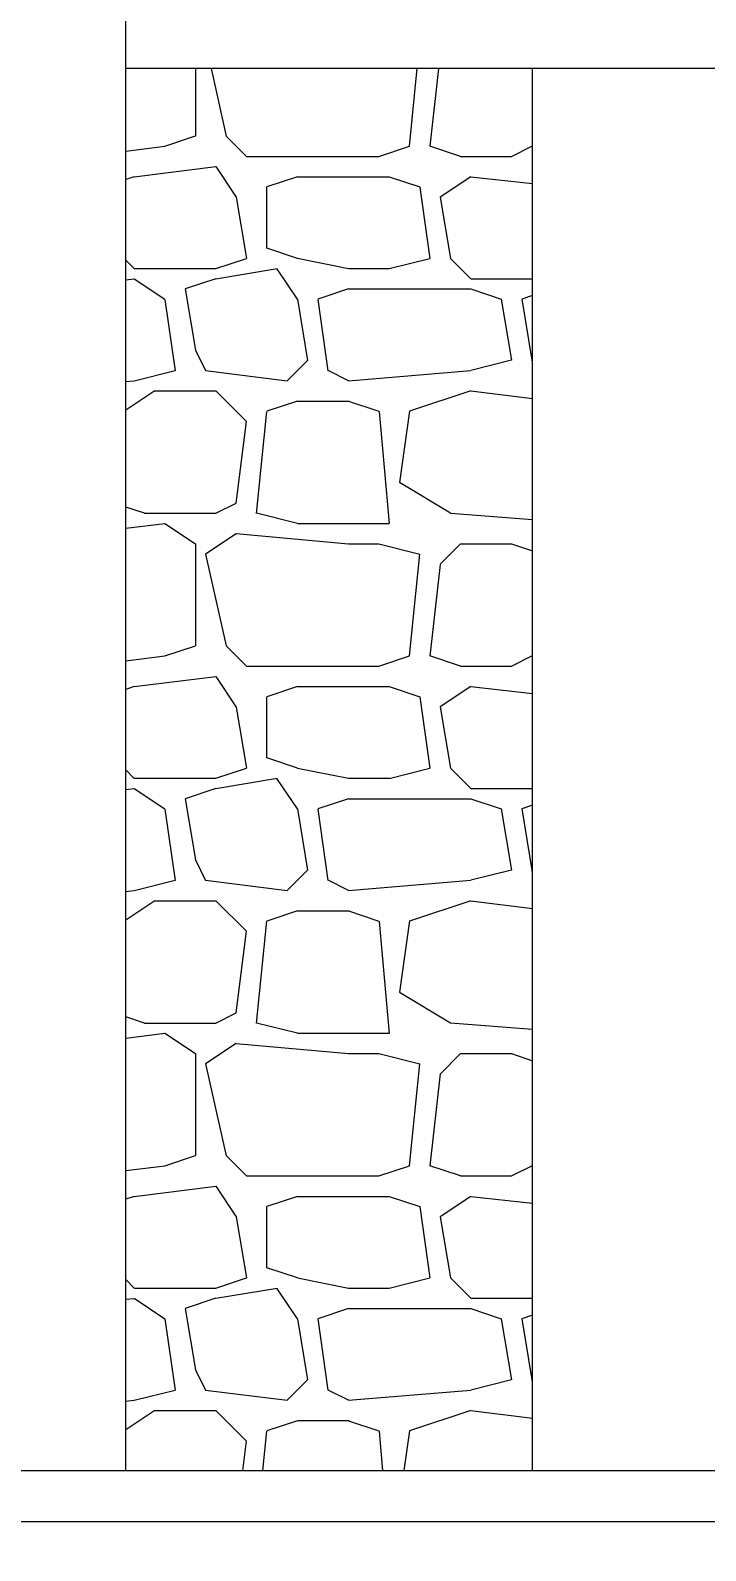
# Model space of a CAD drawing. Extents: x 233 to 569, y -241 to -74.
# Drawn here: x 378.49 to 379.814, y -130.986 to -128.004 of the extents above; entities that cross this region are included whole.
import ezdxf
from ezdxf import colors
from ezdxf.entities.mleader import LeaderData, LeaderLine
from ezdxf.math import Vec2, Vec3

# ---------------------------------------------------------------- set-up
doc = ezdxf.new("R2010")
doc.units = 0
doc.header["$MEASUREMENT"] = 0
doc.layers.get('0').update_dxf_attribs({"linetype": 'CONTINUOUS', "lineweight": 50})
doc.layers.add('GRAFISMOS', color=8, linetype='CONTINUOUS', lineweight=13)
doc.styles.add('DIN', font='bahnschrift.ttf')

# ---------------------------------------------------------------- blocks, each defined once
blk = doc.blocks.new('_DOT')
at = {"color": 0, "linetype": 'ByBlock'}
blk.add_line((-0.5, 0), (-1, 0), dxfattribs=at)
at = {"color": 0, "linetype": 'ByBlock', "const_width": 0.5}
blk.add_lwpolyline([(-0.25, 0, 1), (0.25, 0, 1)], format="xyb", close=True, dxfattribs=at)

msp = doc.modelspace()

# ---------------------------------------------------------------- hatches: boundary and pattern name
at = {"layer": 'GRAFISMOS', "linetype": 'Continuous', "lineweight": 15}
h = msp.add_hatch(dxfattribs=at)
h.set_pattern_fill('HATCH-STONE-03', color=256, scale=0.02, angle=-180, pattern_type=2)
h.set_pattern_definition([(360, (10.1131, -808.252), (2e-16, 1), [0.06, -0.94]), (360, (10.1131, -807.292), (2e-16, 1), [0.08, -0.92]), (360, (10.1131, -807.472), (2e-16, 1), [0.08, -0.92]), (360, (10.1131, -807.512), (2e-16, 1), [0.24, -0.76]), (4.76364, (10.1131, -807.692), (4e-09, 1), [0.240832, -11.800763]), (4.76364, (11.1131, -807.692), (4e-09, 1), [0.240832, -11.800763]), (4.76364, (12.1131, -807.692), (4e-09, 1), [0.240832, -11.800763]), (4.76364, (13.1131, -807.692), (4e-09, 1), [0.240832, -11.800763]), (4.76364, (14.1131, -807.692), (4e-09, 1), [0.240832, -11.800763]), (4.76364, (15.1131, -807.692), (4e-09, 1), [0.240832, -11.800763]), (4.76364, (16.1131, -807.692), (4e-09, 1), [0.240832, -11.800763]), (4.76364, (17.1131, -807.692), (4e-09, 1), [0.240832, -11.800763]), (4.76364, (18.1131, -807.692), (4e-09, 1), [0.240832, -11.800763]), (4.76364, (19.1131, -807.692), (4e-09, 1), [0.240832, -11.800763]), (4.76364, (20.1131, -807.692), (4e-09, 1), [0.240832, -11.800763]), (4.76364, (21.1131, -807.692), (4e-09, 1), [0.240832, -11.800763]), (360, (10.1131, -807.732), (2e-16, 1), [0, -1]), (360, (10.1131, -808.012), (2e-16, 1), [0.06, -0.94]), (360, (10.1131, -807.972), (2e-16, 1), [0, -1]), (279.462326, (10.2931, -807.33204), (-5.4e-08, 0.999999968), [0.1216553, -5.9611072]), (279.462326, (10.4531, -807.53204), (-5.4e-08, 0.999999968), [0.1216553, -5.9611072]), (279.462326, (11.0131, -807.53204), (-5.4e-08, 0.999999968), [0.1216553, -5.9611072]), (278.130104, (10.7531, -807.53204), (-5e-08, 0.999999998), [0.1414214, -6.9296466]), (111.801407, (10.6131, -807.45204), (-3e-08, 1), [0.1077033, -5.2774615]), (111.801407, (11.6131, -807.45204), (-3e-08, 1), [0.1077033, -5.2774615]), (90, (10.9531, -807.432), (-1, 3e-16), [0.12, -0.88]), (262.875, (10.6331, -807.79204), (-1.14e-07, 1.00000001), [0.1612452, -7.9010126]), (261.869904, (10.2331, -807.75204), (-2.36e-07, 1.00000002), [0.1414214, -6.9296466]), (264.289429, (10.9531, -807.75204), (-2.15e-07, 1.000000025), [0.2009975, -9.8488782]), (270, (10.8131, -808.012), (1, -2e-16), [0.2, -0.8]), (263.65982, (10.2931, -808.05204), (-1.98e-07, 1.000000007), [0.1811077, -8.8742773]), (276.340187, (10.5331, -808.01204), (3.4e-08, 1.000000004), [0.1811077, -8.8742773]), (279.462326, (10.6331, -807.31204), (-5.4e-08, 0.999999968), [0.1216553, -5.9611072]), (279.462326, (10.8931, -807.33204), (-5.4e-08, 0.999999968), [0.1216553, -5.9611072]), (278.130104, (11.0531, -807.53204), (-5e-08, 0.999999998), [0.1414214, -6.9296466]), (279.462326, (10.7931, -807.51204), (-5.4e-08, 0.999999968), [0.1216553, -5.9611072]), (262.875, (10.9131, -807.77204), (-1.14e-07, 1.00000001), [0.1612452, -7.9010126]), (282.5288, (10.8331, -808.03204), (7e-08, 0.99999999), [0.184391, -9.0351538]), (282.5288, (11.8331, -808.03204), (7e-08, 0.99999999), [0.184391, -9.0351538]), (276.340187, (10.4931, -808.03204), (3.4e-08, 1.000000004), [0.1811077, -8.8742773]), (264.289429, (10.2531, -808.03204), (-2.15e-07, 1.000000025), [0.2009975, -9.8488782]), (279.462326, (10.4131, -807.53204), (-5.4e-08, 0.999999968), [0.1216553, -5.9611072]), (263.65982, (10.6731, -807.75204), (-1.98e-07, 1.000000007), [0.1811077, -8.8742773]), (275.194435, (10.1731, -807.75204), (-5.7e-08, 0.999999972), [0.2209072, -10.8244543]), (360, (10.6931, -807.472), (2e-16, 1), [0.16, -0.84]), (6.34019, (10.5131, -807.512), (-6e-11, 1), [0.181108, -8.874277]), (6.34019, (11.5131, -807.512), (-6e-11, 1), [0.181108, -8.874277]), (6.34019, (12.5131, -807.512), (-6e-11, 1), [0.181108, -8.874277]), (6.34019, (13.5131, -807.512), (-6e-11, 1), [0.181108, -8.874277]), (6.34019, (14.5131, -807.512), (-6e-11, 1), [0.181108, -8.874277]), (6.34019, (15.5131, -807.512), (-6e-11, 1), [0.181108, -8.874277]), (6.34019, (16.5131, -807.512), (-6e-11, 1), [0.181108, -8.874277]), (6.34019, (17.5131, -807.512), (-6e-11, 1), [0.181108, -8.874277]), (6.34019, (18.5131, -807.512), (-6e-11, 1), [0.181108, -8.874277]), (9.46232, (10.8531, -807.492), (1e-08, 1), [0.121655, -5.961107]), (9.46232, (11.8531, -807.492), (1e-08, 1), [0.121655, -5.961107]), (9.46232, (12.8531, -807.492), (1e-08, 1), [0.121655, -5.961107]), (9.46232, (13.8531, -807.492), (1e-08, 1), [0.121655, -5.961107]), (9.46232, (14.8531, -807.492), (1e-08, 1), [0.121655, -5.961107]), (9.46232, (15.8531, -807.492), (1e-08, 1), [0.121655, -5.961107]), (352.87498, (10.8331, -807.672), (-2e-09, 1), [0.161245, -7.901013]), (352.87498, (11.8331, -807.672), (-2e-09, 1), [0.161245, -7.901013]), (352.87498, (12.8331, -807.672), (-2e-09, 1), [0.161245, -7.901013]), (352.87498, (13.8331, -807.672), (-2e-09, 1), [0.161245, -7.901013]), (352.87498, (14.8331, -807.672), (-2e-09, 1), [0.161245, -7.901013]), (352.87498, (15.8331, -807.672), (-2e-09, 1), [0.161245, -7.901013]), (352.87498, (16.8331, -807.672), (-2e-09, 1), [0.161245, -7.901013]), (352.87498, (17.8331, -807.672), (-2e-09, 1), [0.161245, -7.901013]), (348.69007, (11.0131, -807.452), (-3e-09, 1), [0.1019804, -4.997039]), (348.69007, (12.0131, -807.452), (-3e-09, 1), [0.1019804, -4.997039]), (348.69007, (13.0131, -807.452), (-3e-09, 1), [0.1019804, -4.997039]), (348.69007, (14.0131, -807.452), (-3e-09, 1), [0.1019804, -4.997039]), (348.69007, (15.0131, -807.452), (-3e-09, 1), [0.1019804, -4.997039]), (360, (11.0131, -807.732), (2e-16, 1), [0.1, -0.9]), (360, (10.7331, -807.712), (2e-16, 1), [0.12, -0.88]), (360, (10.7131, -807.952), (2e-16, 1), [0.14, -0.86]), (360, (11.0131, -807.972), (2e-16, 1), [0.1, -0.9]), (354.80557, (10.8931, -807.992), (-3e-09, 1), [0.220907, -10.824454]), (354.80557, (11.8931, -807.992), (-3e-09, 1), [0.220907, -10.824454]), (354.80557, (12.8931, -807.992), (-3e-09, 1), [0.220907, -10.824454]), (354.80557, (13.8931, -807.992), (-3e-09, 1), [0.220907, -10.824454]), (354.80557, (14.8931, -807.992), (-3e-09, 1), [0.220907, -10.824454]), (354.80557, (15.8931, -807.992), (-3e-09, 1), [0.220907, -10.824454]), (354.80557, (16.8931, -807.992), (-3e-09, 1), [0.220907, -10.824454]), (354.80557, (17.8931, -807.992), (-3e-09, 1), [0.220907, -10.824454]), (354.80557, (18.8931, -807.992), (-3e-09, 1), [0.220907, -10.824454]), (354.80557, (19.8931, -807.992), (-3e-09, 1), [0.220907, -10.824454]), (354.80557, (20.8931, -807.992), (-3e-09, 1), [0.220907, -10.824454]), (360, (10.9131, -808.252), (2e-16, 1), [0.2, -0.8]), (7.12502, (10.5931, -808.252), (2e-09, 1), [0.161245, -7.901013]), (7.12502, (11.5931, -808.252), (2e-09, 1), [0.161245, -7.901013]), (7.12502, (12.5931, -808.252), (2e-09, 1), [0.161245, -7.901013]), (7.12502, (13.5931, -808.252), (2e-09, 1), [0.161245, -7.901013]), (7.12502, (14.5931, -808.252), (2e-09, 1), [0.161245, -7.901013]), (7.12502, (15.5931, -808.252), (2e-09, 1), [0.161245, -7.901013]), (7.12502, (16.5931, -808.252), (2e-09, 1), [0.161245, -7.901013]), (7.12502, (17.5931, -808.252), (2e-09, 1), [0.161245, -7.901013]), (7.12502, (10.5931, -807.992), (2e-09, 1), [0.161245, -7.901013]), (7.12502, (11.5931, -807.992), (2e-09, 1), [0.161245, -7.901013]), (7.12502, (12.5931, -807.992), (2e-09, 1), [0.161245, -7.901013]), (7.12502, (13.5931, -807.992), (2e-09, 1), [0.161245, -7.901013]), (7.12502, (14.5931, -807.992), (2e-09, 1), [0.161245, -7.901013]), (7.12502, (15.5931, -807.992), (2e-09, 1), [0.161245, -7.901013]), (7.12502, (16.5931, -807.992), (2e-09, 1), [0.161245, -7.901013]), (7.12502, (17.5931, -807.992), (2e-09, 1), [0.161245, -7.901013]), (360, (10.3331, -808.252), (2e-16, 1), [0.1, -0.9]), (355.6013, (10.3131, -807.952), (4e-09, 1), [0.260768, -12.777637]), (355.6013, (11.3131, -807.952), (4e-09, 1), [0.260768, -12.777637]), (355.6013, (12.3131, -807.952), (4e-09, 1), [0.260768, -12.777637]), (355.6013, (13.3131, -807.952), (4e-09, 1), [0.260768, -12.777637]), (355.6013, (14.3131, -807.952), (4e-09, 1), [0.260768, -12.777637]), (355.6013, (15.3131, -807.952), (4e-09, 1), [0.260768, -12.777637]), (355.6013, (16.3131, -807.952), (4e-09, 1), [0.260768, -12.777637]), (355.6013, (17.3131, -807.952), (4e-09, 1), [0.260768, -12.777637]), (355.6013, (18.3131, -807.952), (4e-09, 1), [0.260768, -12.777637]), (355.6013, (19.3131, -807.952), (4e-09, 1), [0.260768, -12.777637]), (355.6013, (20.3131, -807.952), (4e-09, 1), [0.260768, -12.777637]), (355.6013, (21.3131, -807.952), (4e-09, 1), [0.260768, -12.777637]), (355.6013, (22.3131, -807.952), (4e-09, 1), [0.260768, -12.777637]), (352.87498, (10.3531, -807.712), (-2e-09, 1), [0.161245, -7.901013]), (352.87498, (11.3531, -807.712), (-2e-09, 1), [0.161245, -7.901013]), (352.87498, (12.3531, -807.712), (-2e-09, 1), [0.161245, -7.901013]), (352.87498, (13.3531, -807.712), (-2e-09, 1), [0.161245, -7.901013]), (352.87498, (14.3531, -807.712), (-2e-09, 1), [0.161245, -7.901013]), (352.87498, (15.3531, -807.712), (-2e-09, 1), [0.161245, -7.901013]), (352.87498, (16.3531, -807.712), (-2e-09, 1), [0.161245, -7.901013]), (352.87498, (17.3531, -807.712), (-2e-09, 1), [0.161245, -7.901013]), (6.34019, (10.5131, -807.712), (-6e-11, 1), [0.181108, -8.874277]), (6.34019, (11.5131, -807.712), (-6e-11, 1), [0.181108, -8.874277]), (6.34019, (12.5131, -807.712), (-6e-11, 1), [0.181108, -8.874277]), (6.34019, (13.5131, -807.712), (-6e-11, 1), [0.181108, -8.874277]), (6.34019, (14.5131, -807.712), (-6e-11, 1), [0.181108, -8.874277]), (6.34019, (15.5131, -807.712), (-6e-11, 1), [0.181108, -8.874277]), (6.34019, (16.5131, -807.712), (-6e-11, 1), [0.181108, -8.874277]), (6.34019, (17.5131, -807.712), (-6e-11, 1), [0.181108, -8.874277]), (6.34019, (18.5131, -807.712), (-6e-11, 1), [0.181108, -8.874277]), (278.130104, (10.2531, -807.31204), (-5e-08, 0.999999998), [0.1414214, -6.9296466]), (360, (10.3531, -807.492), (2e-16, 1), [0.18, -0.82]), (353.65981, (10.3531, -807.292), (6e-11, 1), [0.181108, -8.874277]), (353.65981, (11.3531, -807.292), (6e-11, 1), [0.181108, -8.874277]), (353.65981, (12.3531, -807.292), (6e-11, 1), [0.181108, -8.874277]), (353.65981, (13.3531, -807.292), (6e-11, 1), [0.181108, -8.874277]), (353.65981, (14.3531, -807.292), (6e-11, 1), [0.181108, -8.874277]), (353.65981, (15.3531, -807.292), (6e-11, 1), [0.181108, -8.874277]), (353.65981, (16.3531, -807.292), (6e-11, 1), [0.181108, -8.874277]), (353.65981, (17.3531, -807.292), (6e-11, 1), [0.181108, -8.874277]), (353.65981, (18.3531, -807.292), (6e-11, 1), [0.181108, -8.874277]), (7.12502, (10.6931, -807.292), (2e-09, 1), [0.161245, -7.901013]), (7.12502, (11.6931, -807.292), (2e-09, 1), [0.161245, -7.901013]), (7.12502, (12.6931, -807.292), (2e-09, 1), [0.161245, -7.901013]), (7.12502, (13.6931, -807.292), (2e-09, 1), [0.161245, -7.901013]), (7.12502, (14.6931, -807.292), (2e-09, 1), [0.161245, -7.901013]), (7.12502, (15.6931, -807.292), (2e-09, 1), [0.161245, -7.901013]), (7.12502, (16.6931, -807.292), (2e-09, 1), [0.161245, -7.901013]), (7.12502, (17.6931, -807.292), (2e-09, 1), [0.161245, -7.901013]), (360, (11.0131, -807.292), (2e-16, 1), [0.1, -0.9]), (194.03625, (10.4331, -807.652), (-1e-07, 1), [0.082462, -4.0406436]), (194.03625, (11.4331, -807.652), (-1e-07, 1), [0.082462, -4.0406436]), (194.03625, (12.4331, -807.652), (-1e-07, 1), [0.082462, -4.0406436]), (194.03625, (13.4331, -807.652), (-1e-07, 1), [0.082462, -4.0406436]), (296.56505, (10.8131, -807.63204), (2e-08, 0.99999998), [0.0447214, -2.1913466]), (225, (11.0331, -807.65204), (-1e-07, 1), [0.0565685, -1.357645]), (360, (10.3331, -808.012), (2e-16, 1), [0.1, -0.9]), (153.43495, (11.1131, -807.692), (5e-08, 1), [0.0447214, -2.1913466]), (153.43495, (12.1131, -807.692), (5e-08, 1), [0.0447214, -2.1913466]), (198.43495, (11.1131, -807.512), (-1e-07, 1), [0.0632456, -3.099032]), (198.43495, (12.1131, -807.512), (-1e-07, 1), [0.0632456, -3.099032]), (198.43495, (13.1131, -807.512), (-1e-07, 1), [0.0632456, -3.099032]), (341.56505, (10.3531, -807.512), (-2e-09, 1), [0.0632456, -3.099032]), (341.56505, (11.3531, -807.512), (-2e-09, 1), [0.0632456, -3.099032]), (341.56505, (12.3531, -807.512), (-2e-09, 1), [0.0632456, -3.099032]), (326.30993, (10.6931, -807.49204), (-3e-08, 1), [0.072111, -3.5334402]), (326.30993, (11.6931, -807.49204), (-3e-08, 1), [0.072111, -3.5334402]), (326.30993, (12.6931, -807.49204), (-3e-08, 1), [0.072111, -3.5334402]), (303.69007, (10.8531, -807.27204), (-4e-08, 1), [0.072111, -3.5334402]), (303.69007, (11.8531, -807.27204), (-4e-08, 1), [0.072111, -3.5334402]), (315, (10.5331, -807.31204), (2e-16, 1), [0.0565685, -1.357645]), (341.56505, (10.1931, -807.292), (-2e-09, 1), [0.0632456, -3.099032]), (341.56505, (11.1931, -807.292), (-2e-09, 1), [0.0632456, -3.099032]), (341.56505, (12.1931, -807.292), (-2e-09, 1), [0.0632456, -3.099032]), (326.30993, (10.7531, -807.97204), (-3e-08, 1), [0.072111, -3.5334402]), (326.30993, (11.7531, -807.97204), (-3e-08, 1), [0.072111, -3.5334402]), (326.30993, (12.7531, -807.97204), (-3e-08, 1), [0.072111, -3.5334402]), (341.56505, (10.4331, -808.012), (-2e-09, 1), [0.0632456, -3.099032]), (341.56505, (11.4331, -808.012), (-2e-09, 1), [0.0632456, -3.099032]), (341.56505, (12.4331, -808.012), (-2e-09, 1), [0.0632456, -3.099032]), (315, (10.8531, -807.71204), (2e-16, 1), [0.0848528, -1.3293608]), (135, (10.6931, -807.47204), (3e-16, 1), [0.0565685, -1.357645]), (161.56505, (11.0131, -807.452), (6e-08, 1), [0.0632456, -3.099032]), (161.56505, (12.0131, -807.452), (6e-08, 1), [0.0632456, -3.099032]), (161.56505, (13.0131, -807.452), (6e-08, 1), [0.0632456, -3.099032]), (135, (10.3531, -807.49204), (3e-16, 1), [0.0565685, -1.357645]), (123.69007, (10.5131, -807.71204), (-7e-08, 1.00000003), [0.072111, -3.5334402]), (123.69007, (11.5131, -807.71204), (-7e-08, 1.00000003), [0.072111, -3.5334402]), (149.03624, (10.3131, -807.952), (7e-08, 1), [0.116619, -5.714333]), (149.03624, (11.3131, -807.952), (7e-08, 1), [0.116619, -5.714333]), (149.03624, (12.3131, -807.952), (7e-08, 1), [0.116619, -5.714333]), (149.03624, (13.3131, -807.952), (7e-08, 1), [0.116619, -5.714333]), (149.03624, (14.3131, -807.952), (7e-08, 1), [0.116619, -5.714333]), (161.56505, (10.7131, -807.952), (6e-08, 1), [0.0632456, -3.099032]), (161.56505, (11.7131, -807.952), (6e-08, 1), [0.0632456, -3.099032]), (161.56505, (12.7131, -807.952), (6e-08, 1), [0.0632456, -3.099032]), (165.96376, (11.0131, -807.972), (3e-08, 1), [0.082462, -4.0406436]), (165.96376, (12.0131, -807.972), (3e-08, 1), [0.082462, -4.0406436]), (165.96376, (13.0131, -807.972), (3e-08, 1), [0.082462, -4.0406436]), (165.96376, (14.0131, -807.972), (3e-08, 1), [0.082462, -4.0406436]), (135, (10.9131, -808.25204), (3e-16, 1), [0.0565685, -1.357645]), (123.69007, (10.5931, -808.25204), (-7e-08, 1.00000003), [0.072111, -3.5334402]), (123.69007, (11.5931, -808.25204), (-7e-08, 1.00000003), [0.072111, -3.5334402]), (161.56505, (10.3331, -808.252), (6e-08, 1), [0.0632456, -3.099032]), (161.56505, (11.3331, -808.252), (6e-08, 1), [0.0632456, -3.099032]), (161.56505, (12.3331, -808.252), (6e-08, 1), [0.0632456, -3.099032]), (18.43495, (10.1731, -808.252), (2e-09, 1), [0.0632456, -3.099032]), (18.43495, (11.1731, -808.252), (2e-09, 1), [0.0632456, -3.099032]), (18.43495, (12.1731, -808.252), (2e-09, 1), [0.0632456, -3.099032]), (18.43495, (10.7531, -808.232), (2e-09, 1), [0.0632456, -3.099032]), (18.43495, (11.7531, -808.232), (2e-09, 1), [0.0632456, -3.099032]), (18.43495, (12.7531, -808.232), (2e-09, 1), [0.0632456, -3.099032]), (26.56505, (10.8531, -807.952), (2e-08, 1), [0.0447214, -2.1913466]), (26.56505, (11.8531, -807.952), (2e-08, 1), [0.0447214, -2.1913466]), (26.56505, (10.5731, -807.972), (2e-08, 1), [0.0447214, -2.1913466]), (26.56505, (11.5731, -807.972), (2e-08, 1), [0.0447214, -2.1913466]), (14.03624, (10.6931, -807.692), (1e-09, 1), [0.082462, -4.0406436]), (14.03624, (11.6931, -807.692), (1e-09, 1), [0.082462, -4.0406436]), (14.03624, (12.6931, -807.692), (1e-09, 1), [0.082462, -4.0406436]), (14.03624, (13.6931, -807.692), (1e-09, 1), [0.082462, -4.0406436]), (18.43495, (10.8531, -807.472), (2e-09, 1), [0.0632456, -3.099032]), (18.43495, (11.8531, -807.472), (2e-09, 1), [0.0632456, -3.099032]), (18.43495, (12.8531, -807.472), (2e-09, 1), [0.0632456, -3.099032]), (14.03624, (10.1931, -807.472), (1e-09, 1), [0.082462, -4.0406436]), (14.03624, (11.1931, -807.472), (1e-09, 1), [0.082462, -4.0406436]), (14.03624, (12.1931, -807.472), (1e-09, 1), [0.082462, -4.0406436]), (14.03624, (13.1931, -807.472), (1e-09, 1), [0.082462, -4.0406436]), (26.56505, (10.5331, -807.492), (2e-08, 1), [0.0894427, -2.1466252]), (26.56505, (11.5331, -807.492), (2e-08, 1), [0.0894427, -2.1466252]), (360, (10.1131, -807.972), (2e-16, 1), [0.08, -0.92]), (26.56505, (10.4331, -808.252), (2e-08, 1), [0.0894427, -2.1466252]), (26.56505, (11.4331, -808.252), (2e-08, 1), [0.0894427, -2.1466252]), (213.69006, (10.8931, -807.99204), (-5e-09, 1), [0.072111, -3.5334402]), (213.69006, (11.8931, -807.99204), (-5e-09, 1), [0.072111, -3.5334402]), (213.69006, (12.8931, -807.99204), (-5e-09, 1), [0.072111, -3.5334402]), (345.96376, (10.1731, -808.012), (-1e-09, 1), [0.082462, -4.0406436]), (345.96376, (11.1731, -808.012), (-1e-09, 1), [0.082462, -4.0406436]), (345.96376, (12.1731, -808.012), (-1e-09, 1), [0.082462, -4.0406436]), (345.96376, (13.1731, -808.012), (-1e-09, 1), [0.082462, -4.0406436]), (225, (10.3331, -808.01204), (-1e-07, 1), [0.0565685, -1.357645]), (198.43495, (10.3531, -807.712), (-1e-07, 1), [0.126491, -3.0357864]), (198.43495, (11.3531, -807.712), (-1e-07, 1), [0.126491, -3.0357864]), (198.43495, (12.3531, -807.712), (-1e-07, 1), [0.126491, -3.0357864]), (341.56505, (10.1131, -807.732), (-2e-09, 1), [0.0632456, -3.099032]), (341.56505, (11.1131, -807.732), (-2e-09, 1), [0.0632456, -3.099032]), (341.56505, (12.1131, -807.732), (-2e-09, 1), [0.0632456, -3.099032]), (213.69006, (10.7331, -807.71204), (-5e-09, 1), [0.072111, -3.5334402]), (213.69006, (11.7331, -807.71204), (-5e-09, 1), [0.072111, -3.5334402]), (213.69006, (12.7331, -807.71204), (-5e-09, 1), [0.072111, -3.5334402]), (198.43495, (11.0131, -807.732), (-1e-07, 1), [0.0632456, -3.099032]), (198.43495, (12.0131, -807.732), (-1e-07, 1), [0.0632456, -3.099032]), (198.43495, (13.0131, -807.732), (-1e-07, 1), [0.0632456, -3.099032]), (198.43495, (10.8531, -807.492), (-1e-07, 1), [0.0632456, -3.099032]), (198.43495, (11.8531, -807.492), (-1e-07, 1), [0.0632456, -3.099032]), (198.43495, (12.8531, -807.492), (-1e-07, 1), [0.0632456, -3.099032]), (198.43495, (10.5131, -807.512), (-1e-07, 1), [0.0632456, -3.099032]), (198.43495, (11.5131, -807.512), (-1e-07, 1), [0.0632456, -3.099032]), (198.43495, (12.5131, -807.512), (-1e-07, 1), [0.0632456, -3.099032]), (213.69006, (10.3531, -807.29204), (-5e-09, 1), [0.072111, -3.5334402]), (213.69006, (11.3531, -807.29204), (-5e-09, 1), [0.072111, -3.5334402]), (213.69006, (12.3531, -807.29204), (-5e-09, 1), [0.072111, -3.5334402]), (198.43495, (11.0131, -807.292), (-1e-07, 1), [0.0632456, -3.099032]), (198.43495, (12.0131, -807.292), (-1e-07, 1), [0.0632456, -3.099032]), (198.43495, (13.0131, -807.292), (-1e-07, 1), [0.0632456, -3.099032]), (198.43495, (10.6931, -807.292), (-1e-07, 1), [0.0632456, -3.099032]), (198.43495, (11.6931, -807.292), (-1e-07, 1), [0.0632456, -3.099032]), (198.43495, (12.6931, -807.292), (-1e-07, 1), [0.0632456, -3.099032]), (198.43495, (10.5931, -807.992), (-1e-07, 1), [0.0632456, -3.099032]), (198.43495, (11.5931, -807.992), (-1e-07, 1), [0.0632456, -3.099032]), (198.43495, (12.5931, -807.992), (-1e-07, 1), [0.0632456, -3.099032]), (123.69007, (11.0131, -807.53204), (-7e-08, 1.00000003), [0.072111, -3.5334402]), (123.69007, (12.0131, -807.53204), (-7e-08, 1.00000003), [0.072111, -3.5334402]), (333.43495, (10.5131, -807.732), (-2e-08, 1), [0.134164, -2.1019038]), (333.43495, (11.5131, -807.732), (-2e-08, 1), [0.134164, -2.1019038])])
h.paths.add_polyline_path([(378.677, -128.0792), (379.4752, -128.0792), (379.4752, -130.8292), (378.677, -130.8292)])

# ---------------------------------------------------------------- linework, layer by layer
at = {"linetype": 'Continuous', "lineweight": 15}
for p, q in [((378.677, -130.8292), (378.677, -126.9292)), ((382.8056, -128.0792), (378.677, -128.0792)), ((379.4752, -130.8292), (379.4752, -128.0792)), ((353.3336, -130.8292), (386.4176, -130.8292)), ((353.3336, -130.9292), (386.4176, -130.9292))]:
    msp.add_line(p, q, dxfattribs=at)

# ---------------------------------------------------------------- leaders
ml = msp.add_multileader_mtext('Standard')
ml.set_content('REVESTIMIENTO\\PDE PIEDRA', color=3, style='DIN')
ml.set_leader_properties(color=1)
ml.set_arrow_properties(name='DOT')
ml.build(insert=Vec2(0, 0))
ml.multileader.update_dxf_attribs({"dogleg_length": 0.2, "arrow_head_size": 0.06})
ctx = ml.context
ctx.base_point, ctx.char_height, ctx.arrow_head_size, ctx.landing_gap_size, ctx.plane_origin = Vec3(376.9108, -132.8776), 0.2, 0.06, 0.2, Vec3(376.7108, -130.1919)
notes = []
notes.append((ctx, [(0, (1, 1, 0), (376.7108, -132.8776), (1, 0), 0.2, [(0, [(376.7108, -130.1919)], 0, [])])]))
ctx.mtext.insert, ctx.mtext.flow_direction = Vec3(377.1108, -132.7775), 5
for ctx, leaders in notes:
    for number, flags, end, landing, length, lines in leaders:
        leader = LeaderData()
        leader.index, (leader.has_last_leader_line, leader.has_dogleg_vector, leader.attachment_direction) = number, flags
        leader.last_leader_point, leader.dogleg_vector, leader.dogleg_length = Vec3(end), Vec3(landing), length
        for number, points, colour, breaks in lines:
            line = LeaderLine()
            line.index, line.vertices, line.color, line.breaks = number, Vec3.list(points), colors.encode_raw_color(colour), breaks
            leader.lines.append(line)
        ctx.leaders.append(leader)

doc.saveas('drawing.dxf')
